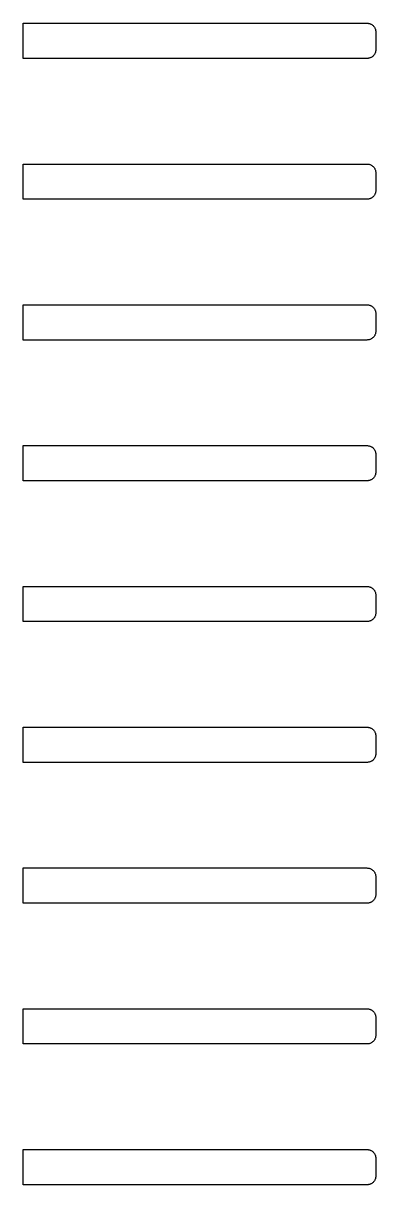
# Model space of a CAD drawing. Header units: metres. Extents: x -163 to 163, y -163 to 163.
# Drawn here: x 5.97 to 18, y 37.2 to 76.8 of the extents above; entities that cross this region are included whole.
import ezdxf

# ---------------------------------------------------------------- set-up
doc = ezdxf.new("R2010")
doc.units = ezdxf.units.M

msp = doc.modelspace()

# ---------------------------------------------------------------- linework, layer by layer
for p, q in [((5.97498, 75.601), (5.97498, 76.801)), ((5.97498, 76.801), (17.701, 76.801)), ((17.701, 76.801), (17.7199, 76.8004)), ((17.7199, 76.8004), (17.7386, 76.7987)), ((17.7386, 76.7987), (17.7572, 76.7957)), ((17.7572, 76.7957), (17.7757, 76.7916)), ((17.7757, 76.7916), (17.7937, 76.7864)), ((17.7937, 76.7864), (17.8115, 76.78)), ((17.8115, 76.78), (17.8288, 76.7725)), ((17.8288, 76.7725), (17.8456, 76.7639)), ((17.8456, 76.7639), (17.8618, 76.7543)), ((17.8618, 76.7543), (17.8774, 76.7437)), ((17.8774, 76.7437), (17.8923, 76.7322)), ((17.8923, 76.7322), (17.9064, 76.7197)), ((17.9064, 76.7197), (17.9197, 76.7064)), ((17.9197, 76.7064), (17.9322, 76.6923)), ((17.9322, 76.6923), (17.9437, 76.6774)), ((17.9437, 76.6774), (17.9543, 76.6618)), ((17.9543, 76.6618), (17.9639, 76.6456)), ((17.9639, 76.6456), (17.9725, 76.6288)), ((17.9725, 76.6288), (17.98, 76.6115)), ((17.98, 76.6115), (17.9864, 76.5938)), ((17.9864, 76.5938), (17.9916, 76.5757)), ((17.9916, 76.5757), (17.9957, 76.5573)), ((17.9957, 76.5573), (17.9987, 76.5386)), ((17.9987, 76.5386), (18.0004, 76.5199)), ((18.0004, 76.5199), (18.001, 76.501)), ((18.001, 76.501), (18.001, 75.901)), ((17.8456, 75.6382), (17.8288, 75.6296)), ((17.8618, 75.6478), (17.8456, 75.6382)), ((17.8774, 75.6583), (17.8618, 75.6478)), ((17.8923, 75.6699), (17.8774, 75.6583)), ((17.9064, 75.6824), (17.8923, 75.6699)), ((17.9197, 75.6957), (17.9064, 75.6824)), ((17.9322, 75.7098), (17.9197, 75.6957)), ((17.9437, 75.7247), (17.9322, 75.7098)), ((17.9543, 75.7403), (17.9437, 75.7247)), ((17.9639, 75.7565), (17.9543, 75.7403)), ((17.9725, 75.7733), (17.9639, 75.7565)), ((17.98, 75.7906), (17.9725, 75.7733)), ((17.9864, 75.8083), (17.98, 75.7906)), ((17.9916, 75.8264), (17.9864, 75.8083)), ((17.9957, 75.8448), (17.9916, 75.8264)), ((17.9987, 75.8634), (17.9957, 75.8448)), ((18.0004, 75.8822), (17.9987, 75.8634)), ((18.001, 75.901), (18.0004, 75.8822)), ((17.701, 75.601), (5.97498, 75.601)), ((17.7199, 75.6016), (17.701, 75.601)), ((17.7386, 75.6034), (17.7199, 75.6016)), ((17.7572, 75.6064), (17.7386, 75.6034)), ((17.7757, 75.6105), (17.7572, 75.6064)), ((17.7937, 75.6157), (17.7757, 75.6105)), ((17.8115, 75.6221), (17.7937, 75.6157)), ((17.8288, 75.6296), (17.8115, 75.6221)), ((5.97498, 70.801), (5.97498, 72.001)), ((5.97498, 72.001), (17.701, 72.001)), ((17.701, 72.001), (17.7199, 72.0004)), ((17.7199, 72.0004), (17.7386, 71.9987)), ((17.7386, 71.9987), (17.7572, 71.9957)), ((17.7572, 71.9957), (17.7757, 71.9916)), ((17.7757, 71.9916), (17.7937, 71.9864)), ((17.7937, 71.9864), (17.8115, 71.98)), ((17.8115, 71.98), (17.8288, 71.9725)), ((17.8288, 71.9725), (17.8456, 71.9639)), ((17.8456, 71.9639), (17.8618, 71.9543)), ((17.8618, 71.9543), (17.8774, 71.9437)), ((17.8774, 71.9437), (17.8923, 71.9322)), ((17.8923, 71.9322), (17.9064, 71.9197)), ((17.9064, 71.9197), (17.9197, 71.9064)), ((17.9197, 71.9064), (17.9322, 71.8923)), ((17.9322, 71.8923), (17.9437, 71.8774)), ((17.9437, 71.8774), (17.9543, 71.8618)), ((17.9543, 71.8618), (17.9639, 71.8456)), ((17.9639, 71.8456), (17.9725, 71.8288)), ((17.9725, 71.8288), (17.98, 71.8115)), ((17.98, 71.8115), (17.9864, 71.7937)), ((17.9864, 71.7937), (17.9916, 71.7757)), ((17.9916, 71.7757), (17.9957, 71.7573)), ((17.9957, 71.7573), (17.9987, 71.7386)), ((17.9987, 71.7386), (18.0004, 71.7199)), ((18.0004, 71.7199), (18.001, 71.701)), ((18.001, 71.701), (18.001, 71.101)), ((17.9197, 70.8957), (17.9064, 70.8824)), ((17.9322, 70.9098), (17.9197, 70.8957)), ((17.9437, 70.9247), (17.9322, 70.9098)), ((17.9543, 70.9403), (17.9437, 70.9247)), ((17.9639, 70.9565), (17.9543, 70.9403)), ((17.9725, 70.9733), (17.9639, 70.9565)), ((17.98, 70.9906), (17.9725, 70.9733)), ((17.9864, 71.0083), (17.98, 70.9906)), ((17.9916, 71.0264), (17.9864, 71.0083)), ((17.9957, 71.0448), (17.9916, 71.0264)), ((17.9987, 71.0634), (17.9957, 71.0448)), ((18.0004, 71.0822), (17.9987, 71.0634)), ((18.001, 71.101), (18.0004, 71.0822)), ((17.701, 70.801), (5.97498, 70.801)), ((17.7199, 70.8016), (17.701, 70.801)), ((17.7386, 70.8034), (17.7199, 70.8016)), ((17.7572, 70.8064), (17.7386, 70.8034)), ((17.7757, 70.8105), (17.7572, 70.8064)), ((17.7937, 70.8157), (17.7757, 70.8105)), ((17.8115, 70.8221), (17.7937, 70.8157)), ((17.8288, 70.8296), (17.8115, 70.8221)), ((17.8456, 70.8382), (17.8288, 70.8296)), ((17.8618, 70.8477), (17.8456, 70.8382)), ((17.8774, 70.8583), (17.8618, 70.8477)), ((17.8923, 70.8699), (17.8774, 70.8583)), ((17.9064, 70.8824), (17.8923, 70.8699)), ((5.97498, 66.001), (5.97498, 67.201)), ((5.97498, 67.201), (17.701, 67.201)), ((17.701, 67.201), (17.7199, 67.2005)), ((17.7199, 67.2005), (17.7386, 67.1987)), ((17.7386, 67.1987), (17.7572, 67.1957)), ((17.7572, 67.1957), (17.7757, 67.1916)), ((17.7757, 67.1916), (17.7937, 67.1864)), ((17.7937, 67.1864), (17.8115, 67.18)), ((17.8115, 67.18), (17.8288, 67.1725)), ((17.8288, 67.1725), (17.8456, 67.1639)), ((17.8456, 67.1639), (17.8618, 67.1543)), ((17.8618, 67.1543), (17.8774, 67.1438)), ((17.8774, 67.1438), (17.8923, 67.1322)), ((17.8923, 67.1322), (17.9064, 67.1197)), ((17.9064, 67.1197), (17.9197, 67.1064)), ((17.9197, 67.1064), (17.9322, 67.0923)), ((17.9322, 67.0923), (17.9437, 67.0774)), ((17.9437, 67.0774), (17.9543, 67.0618)), ((17.9543, 67.0618), (17.9639, 67.0456)), ((17.9639, 67.0456), (17.9725, 67.0288)), ((17.9725, 67.0288), (17.98, 67.0115)), ((17.98, 67.0115), (17.9864, 66.9937)), ((17.9864, 66.9937), (17.9916, 66.9756)), ((17.9916, 66.9756), (17.9957, 66.9573)), ((17.9957, 66.9573), (17.9987, 66.9386)), ((17.9987, 66.9386), (18.0004, 66.9199)), ((18.0004, 66.9199), (18.001, 66.901)), ((18.001, 66.901), (18.001, 66.301)), ((17.9543, 66.1403), (17.9437, 66.1247)), ((17.9639, 66.1565), (17.9543, 66.1403)), ((17.9725, 66.1733), (17.9639, 66.1565)), ((17.98, 66.1906), (17.9725, 66.1733)), ((17.9864, 66.2083), (17.98, 66.1906)), ((17.9916, 66.2264), (17.9864, 66.2083)), ((17.9957, 66.2448), (17.9916, 66.2264)), ((17.9987, 66.2634), (17.9957, 66.2448)), ((18.0004, 66.2822), (17.9987, 66.2634)), ((18.001, 66.301), (18.0004, 66.2822)), ((17.701, 66.001), (5.97498, 66.001)), ((17.7199, 66.0016), (17.701, 66.001)), ((17.7386, 66.0034), (17.7199, 66.0016)), ((17.7572, 66.0064), (17.7386, 66.0034)), ((17.7757, 66.0105), (17.7572, 66.0064)), ((17.7937, 66.0157), (17.7757, 66.0105)), ((17.8115, 66.0221), (17.7937, 66.0157)), ((17.8288, 66.0296), (17.8115, 66.0221)), ((17.8456, 66.0381), (17.8288, 66.0296)), ((17.8618, 66.0477), (17.8456, 66.0381)), ((17.8774, 66.0583), (17.8618, 66.0477)), ((17.8923, 66.0699), (17.8774, 66.0583)), ((17.9064, 66.0824), (17.8923, 66.0699)), ((17.9197, 66.0957), (17.9064, 66.0824)), ((17.9322, 66.1098), (17.9197, 66.0957)), ((17.9437, 66.1247), (17.9322, 66.1098)), ((5.97498, 61.201), (5.97498, 62.401)), ((5.97498, 62.401), (17.701, 62.401)), ((17.701, 62.401), (17.7199, 62.4005)), ((17.7199, 62.4005), (17.7386, 62.3987)), ((17.7386, 62.3987), (17.7572, 62.3957)), ((17.7572, 62.3957), (17.7757, 62.3916)), ((17.7757, 62.3916), (17.7937, 62.3864)), ((17.7937, 62.3864), (17.8115, 62.38)), ((17.8115, 62.38), (17.8288, 62.3725)), ((17.8288, 62.3725), (17.8456, 62.3639)), ((17.8456, 62.3639), (17.8618, 62.3543)), ((17.8618, 62.3543), (17.8774, 62.3438)), ((17.8774, 62.3438), (17.8923, 62.3322)), ((17.8923, 62.3322), (17.9064, 62.3197)), ((17.9064, 62.3197), (17.9197, 62.3064)), ((17.9197, 62.3064), (17.9322, 62.2923)), ((17.9322, 62.2923), (17.9437, 62.2774)), ((17.9437, 62.2774), (17.9543, 62.2618)), ((17.9543, 62.2618), (17.9639, 62.2456)), ((17.9639, 62.2456), (17.9725, 62.2288)), ((17.9725, 62.2288), (17.98, 62.2115)), ((17.98, 62.2115), (17.9864, 62.1937)), ((17.9864, 62.1937), (17.9916, 62.1756)), ((17.9916, 62.1756), (17.9957, 62.1573)), ((17.9957, 62.1573), (17.9987, 62.1386)), ((17.9987, 62.1386), (18.0004, 62.1199)), ((18.0004, 62.1199), (18.001, 62.101)), ((18.001, 62.101), (18.001, 61.501)), ((17.98, 61.3906), (17.9725, 61.3733)), ((17.9864, 61.4083), (17.98, 61.3906)), ((17.9916, 61.4264), (17.9864, 61.4083)), ((17.9957, 61.4448), (17.9916, 61.4264)), ((17.9987, 61.4634), (17.9957, 61.4448)), ((18.0004, 61.4822), (17.9987, 61.4634)), ((18.001, 61.501), (18.0004, 61.4822)), ((17.701, 61.201), (5.97498, 61.201)), ((17.7199, 61.2016), (17.701, 61.201)), ((17.7386, 61.2034), (17.7199, 61.2016)), ((17.7572, 61.2064), (17.7386, 61.2034)), ((17.7757, 61.2105), (17.7572, 61.2064)), ((17.7937, 61.2157), (17.7757, 61.2105)), ((17.8115, 61.2221), (17.7937, 61.2157)), ((17.8288, 61.2296), (17.8115, 61.2221)), ((17.8456, 61.2381), (17.8288, 61.2296)), ((17.8618, 61.2477), (17.8456, 61.2381)), ((17.8774, 61.2583), (17.8618, 61.2477)), ((17.8923, 61.2699), (17.8774, 61.2583)), ((17.9064, 61.2823), (17.8923, 61.2699)), ((17.9197, 61.2957), (17.9064, 61.2823)), ((17.9322, 61.3098), (17.9197, 61.2957)), ((17.9437, 61.3247), (17.9322, 61.3098)), ((17.9543, 61.3403), (17.9437, 61.3247)), ((17.9639, 61.3565), (17.9543, 61.3403)), ((17.9725, 61.3733), (17.9639, 61.3565)), ((5.97498, 56.401), (5.97498, 57.601)), ((5.97498, 57.601), (17.701, 57.601)), ((17.701, 57.601), (17.7199, 57.6004)), ((17.7199, 57.6004), (17.7386, 57.5987)), ((17.7386, 57.5987), (17.7572, 57.5957)), ((17.7572, 57.5957), (17.7757, 57.5916)), ((17.7757, 57.5916), (17.7937, 57.5863)), ((17.7937, 57.5863), (17.8115, 57.58)), ((17.8115, 57.58), (17.8288, 57.5725)), ((17.8288, 57.5725), (17.8456, 57.5639)), ((17.8456, 57.5639), (17.8618, 57.5543)), ((17.8618, 57.5543), (17.8774, 57.5437)), ((17.8774, 57.5437), (17.8923, 57.5322)), ((17.8923, 57.5322), (17.9064, 57.5197)), ((17.9064, 57.5197), (17.9197, 57.5064)), ((17.9197, 57.5064), (17.9322, 57.4923)), ((17.9322, 57.4923), (17.9437, 57.4774)), ((17.9437, 57.4774), (17.9543, 57.4618)), ((17.9543, 57.4618), (17.9639, 57.4456)), ((17.9639, 57.4456), (17.9725, 57.4288)), ((17.9725, 57.4288), (17.98, 57.4115)), ((17.98, 57.4115), (17.9864, 57.3937)), ((17.9864, 57.3937), (17.9916, 57.3756)), ((17.9916, 57.3756), (17.9957, 57.3573)), ((17.9957, 57.3573), (17.9987, 57.3386)), ((17.9987, 57.3386), (18.0004, 57.3199)), ((18.0004, 57.3199), (18.001, 57.301)), ((18.001, 57.301), (18.001, 56.701)), ((17.9957, 56.6448), (17.9916, 56.6264)), ((17.9987, 56.6634), (17.9957, 56.6448)), ((18.0004, 56.6822), (17.9987, 56.6634)), ((18.001, 56.701), (18.0004, 56.6822)), ((17.701, 56.401), (5.97498, 56.401)), ((17.7199, 56.4016), (17.701, 56.401)), ((17.7386, 56.4034), (17.7199, 56.4016)), ((17.7572, 56.4064), (17.7386, 56.4034)), ((17.7757, 56.4105), (17.7572, 56.4064)), ((17.7937, 56.4157), (17.7757, 56.4105)), ((17.8115, 56.4221), (17.7937, 56.4157)), ((17.8288, 56.4296), (17.8115, 56.4221)), ((17.8456, 56.4382), (17.8288, 56.4296)), ((17.8618, 56.4477), (17.8456, 56.4382)), ((17.8774, 56.4583), (17.8618, 56.4477)), ((17.8923, 56.4699), (17.8774, 56.4583)), ((17.9064, 56.4823), (17.8923, 56.4699)), ((17.9197, 56.4957), (17.9064, 56.4823)), ((17.9322, 56.5098), (17.9197, 56.4957)), ((17.9437, 56.5247), (17.9322, 56.5098)), ((17.9543, 56.5403), (17.9437, 56.5247)), ((17.9639, 56.5565), (17.9543, 56.5403)), ((17.9725, 56.5733), (17.9639, 56.5565)), ((17.98, 56.5906), (17.9725, 56.5733)), ((17.9864, 56.6083), (17.98, 56.5906)), ((17.9916, 56.6264), (17.9864, 56.6083)), ((5.97498, 51.601), (5.97498, 52.801)), ((5.97498, 52.801), (17.701, 52.801)), ((17.701, 52.801), (17.7199, 52.8004)), ((17.7199, 52.8004), (17.7386, 52.7987)), ((17.7386, 52.7987), (17.7572, 52.7957)), ((17.7572, 52.7957), (17.7757, 52.7916)), ((17.7757, 52.7916), (17.7937, 52.7864)), ((17.7937, 52.7864), (17.8115, 52.78)), ((17.8115, 52.78), (17.8288, 52.7725)), ((17.8288, 52.7725), (17.8456, 52.7639)), ((17.8456, 52.7639), (17.8618, 52.7543)), ((17.8618, 52.7543), (17.8774, 52.7437)), ((17.8774, 52.7437), (17.8923, 52.7322)), ((17.8923, 52.7322), (17.9064, 52.7197)), ((17.9064, 52.7197), (17.9197, 52.7064)), ((17.9197, 52.7064), (17.9322, 52.6923)), ((17.9322, 52.6923), (17.9437, 52.6774)), ((17.9437, 52.6774), (17.9543, 52.6618)), ((17.9543, 52.6618), (17.9639, 52.6456)), ((17.9639, 52.6456), (17.9725, 52.6288)), ((17.9725, 52.6288), (17.98, 52.6115)), ((17.98, 52.6115), (17.9864, 52.5938)), ((17.9864, 52.5938), (17.9916, 52.5757)), ((17.9916, 52.5757), (17.9957, 52.5573)), ((17.9957, 52.5573), (17.9987, 52.5386)), ((17.9987, 52.5386), (18.0004, 52.5199)), ((18.0004, 52.5199), (18.001, 52.501)), ((18.001, 52.501), (18.001, 51.901)), ((18.0004, 51.8822), (17.9987, 51.8634)), ((18.001, 51.901), (18.0004, 51.8822)), ((17.701, 51.601), (5.97498, 51.601)), ((17.7199, 51.6016), (17.701, 51.601)), ((17.7386, 51.6034), (17.7199, 51.6016)), ((17.7572, 51.6064), (17.7386, 51.6034)), ((17.7757, 51.6105), (17.7572, 51.6064)), ((17.7937, 51.6157), (17.7757, 51.6105)), ((17.8115, 51.6221), (17.7937, 51.6157)), ((17.8288, 51.6296), (17.8115, 51.6221)), ((17.8456, 51.6382), (17.8288, 51.6296)), ((17.8618, 51.6477), (17.8456, 51.6382)), ((17.8774, 51.6583), (17.8618, 51.6477)), ((17.8923, 51.6699), (17.8774, 51.6583)), ((17.9064, 51.6824), (17.8923, 51.6699)), ((17.9197, 51.6957), (17.9064, 51.6824)), ((17.9322, 51.7098), (17.9197, 51.6957)), ((17.9437, 51.7247), (17.9322, 51.7098)), ((17.9543, 51.7403), (17.9437, 51.7247)), ((17.9639, 51.7565), (17.9543, 51.7403)), ((17.9725, 51.7733), (17.9639, 51.7565)), ((17.98, 51.7906), (17.9725, 51.7733)), ((17.9864, 51.8083), (17.98, 51.7906)), ((17.9916, 51.8264), (17.9864, 51.8083)), ((17.9957, 51.8448), (17.9916, 51.8264)), ((17.9987, 51.8634), (17.9957, 51.8448)), ((5.97498, 46.801), (5.97498, 48.001)), ((5.97498, 48.001), (17.701, 48.001)), ((17.701, 48.001), (17.7199, 48.0004)), ((17.7199, 48.0004), (17.7386, 47.9987)), ((17.7386, 47.9987), (17.7572, 47.9957)), ((17.7572, 47.9957), (17.7757, 47.9916)), ((17.7757, 47.9916), (17.7937, 47.9864)), ((17.7937, 47.9864), (17.8115, 47.98)), ((17.8115, 47.98), (17.8288, 47.9725)), ((17.8288, 47.9725), (17.8456, 47.9639)), ((17.8456, 47.9639), (17.8618, 47.9543)), ((17.8618, 47.9543), (17.8774, 47.9437)), ((17.8774, 47.9437), (17.8923, 47.9322)), ((17.8923, 47.9322), (17.9064, 47.9197)), ((17.9064, 47.9197), (17.9197, 47.9064)), ((17.9197, 47.9064), (17.9322, 47.8923)), ((17.9322, 47.8923), (17.9437, 47.8774)), ((17.9437, 47.8774), (17.9543, 47.8618)), ((17.9543, 47.8618), (17.9639, 47.8456)), ((17.9639, 47.8456), (17.9725, 47.8288)), ((17.9725, 47.8288), (17.98, 47.8115)), ((17.98, 47.8115), (17.9864, 47.7937)), ((17.9864, 47.7937), (17.9916, 47.7757)), ((17.9916, 47.7757), (17.9957, 47.7572)), ((17.9957, 47.7572), (17.9987, 47.7386)), ((17.9987, 47.7386), (18.0004, 47.7199)), ((18.0004, 47.7199), (18.001, 47.701)), ((18.001, 47.701), (18.001, 47.101)), ((17.701, 46.801), (5.97498, 46.801)), ((17.7199, 46.8016), (17.701, 46.801)), ((17.7386, 46.8034), (17.7199, 46.8016)), ((17.7572, 46.8064), (17.7386, 46.8034)), ((17.7757, 46.8105), (17.7572, 46.8064)), ((17.7937, 46.8157), (17.7757, 46.8105)), ((17.8115, 46.8221), (17.7937, 46.8157)), ((17.8288, 46.8296), (17.8115, 46.8221)), ((17.8456, 46.8382), (17.8288, 46.8296)), ((17.8618, 46.8477), (17.8456, 46.8382)), ((17.8774, 46.8583), (17.8618, 46.8477)), ((17.8923, 46.8699), (17.8774, 46.8583)), ((17.9064, 46.8824), (17.8923, 46.8699)), ((17.9197, 46.8957), (17.9064, 46.8824)), ((17.9322, 46.9098), (17.9197, 46.8957)), ((17.9437, 46.9247), (17.9322, 46.9098)), ((17.9543, 46.9403), (17.9437, 46.9247)), ((17.9639, 46.9565), (17.9543, 46.9403)), ((17.9725, 46.9733), (17.9639, 46.9565)), ((17.98, 46.9906), (17.9725, 46.9733)), ((17.9864, 47.0083), (17.98, 46.9906)), ((17.9916, 47.0264), (17.9864, 47.0083)), ((17.9957, 47.0448), (17.9916, 47.0264)), ((17.9987, 47.0634), (17.9957, 47.0448)), ((18.0004, 47.0822), (17.9987, 47.0634)), ((18.001, 47.101), (18.0004, 47.0822)), ((5.97498, 42.001), (5.97498, 43.201)), ((5.97498, 43.201), (17.701, 43.201)), ((17.701, 43.201), (17.7199, 43.2005)), ((17.7199, 43.2005), (17.7386, 43.1987)), ((17.7386, 43.1987), (17.7572, 43.1957)), ((17.7572, 43.1957), (17.7757, 43.1916)), ((17.7757, 43.1916), (17.7937, 43.1864)), ((17.7937, 43.1864), (17.8115, 43.18)), ((17.8115, 43.18), (17.8288, 43.1725)), ((17.8288, 43.1725), (17.8456, 43.1639)), ((17.8456, 43.1639), (17.8618, 43.1543)), ((17.8618, 43.1543), (17.8774, 43.1437)), ((17.8774, 43.1437), (17.8923, 43.1322)), ((17.8923, 43.1322), (17.9064, 43.1197)), ((17.9064, 43.1197), (17.9197, 43.1064)), ((17.9197, 43.1064), (17.9322, 43.0923)), ((17.9322, 43.0923), (17.9437, 43.0774)), ((17.9437, 43.0774), (17.9543, 43.0618)), ((17.9543, 43.0618), (17.9639, 43.0456)), ((17.9639, 43.0456), (17.9725, 43.0288)), ((17.9725, 43.0288), (17.98, 43.0115)), ((17.98, 43.0115), (17.9864, 42.9937)), ((17.9864, 42.9937), (17.9916, 42.9756)), ((17.9916, 42.9756), (17.9957, 42.9573)), ((17.9957, 42.9573), (17.9987, 42.9386)), ((17.9987, 42.9386), (18.0004, 42.9199)), ((18.0004, 42.9199), (18.001, 42.901)), ((18.001, 42.901), (18.001, 42.301)), ((17.701, 42.001), (5.97498, 42.001)), ((17.7199, 42.0016), (17.701, 42.001)), ((17.7386, 42.0034), (17.7199, 42.0016)), ((17.7572, 42.0064), (17.7386, 42.0034)), ((17.7757, 42.0105), (17.7572, 42.0064)), ((17.7937, 42.0157), (17.7757, 42.0105)), ((17.8115, 42.0221), (17.7937, 42.0157)), ((17.8288, 42.0296), (17.8115, 42.0221)), ((17.8456, 42.0381), (17.8288, 42.0296)), ((17.8618, 42.0477), (17.8456, 42.0381)), ((17.8774, 42.0583), (17.8618, 42.0477)), ((17.8923, 42.0699), (17.8774, 42.0583)), ((17.9064, 42.0824), (17.8923, 42.0699)), ((17.9197, 42.0957), (17.9064, 42.0824)), ((17.9322, 42.1098), (17.9197, 42.0957)), ((17.9437, 42.1247), (17.9322, 42.1098)), ((17.9543, 42.1403), (17.9437, 42.1247)), ((17.9639, 42.1565), (17.9543, 42.1403)), ((17.9725, 42.1733), (17.9639, 42.1565)), ((17.98, 42.1906), (17.9725, 42.1733)), ((17.9864, 42.2083), (17.98, 42.1906)), ((17.9916, 42.2264), (17.9864, 42.2083)), ((17.9957, 42.2448), (17.9916, 42.2264)), ((17.9987, 42.2634), (17.9957, 42.2448)), ((18.0004, 42.2822), (17.9987, 42.2634)), ((18.001, 42.301), (18.0004, 42.2822)), ((5.97498, 37.201), (5.97498, 38.401)), ((5.97498, 38.401), (17.701, 38.401)), ((17.701, 38.401), (17.7199, 38.4005)), ((17.7199, 38.4005), (17.7386, 38.3987)), ((17.7386, 38.3987), (17.7572, 38.3957)), ((17.7572, 38.3957), (17.7757, 38.3916)), ((17.7757, 38.3916), (17.7937, 38.3864)), ((17.7937, 38.3864), (17.8115, 38.38)), ((17.8115, 38.38), (17.8288, 38.3725)), ((17.8288, 38.3725), (17.8456, 38.3639)), ((17.8456, 38.3639), (17.8618, 38.3543)), ((17.8618, 38.3543), (17.8774, 38.3438)), ((17.8774, 38.3438), (17.8923, 38.3322)), ((17.8923, 38.3322), (17.9064, 38.3197)), ((17.9064, 38.3197), (17.9197, 38.3064)), ((17.9197, 38.3064), (17.9322, 38.2923)), ((17.9322, 38.2923), (17.9437, 38.2774)), ((17.9437, 38.2774), (17.9543, 38.2618)), ((17.9543, 38.2618), (17.9639, 38.2456)), ((17.9639, 38.2456), (17.9725, 38.2288)), ((17.9725, 38.2288), (17.98, 38.2115)), ((17.98, 38.2115), (17.9864, 38.1937)), ((17.9864, 38.1937), (17.9916, 38.1756)), ((17.9916, 38.1756), (17.9957, 38.1573)), ((17.9957, 38.1573), (17.9987, 38.1386)), ((17.9987, 38.1386), (18.0004, 38.1199)), ((18.0004, 38.1199), (18.001, 38.101)), ((18.001, 38.101), (18.001, 37.501)), ((17.8288, 37.2296), (17.8115, 37.2221)), ((17.8456, 37.2381), (17.8288, 37.2296)), ((17.8618, 37.2477), (17.8456, 37.2381)), ((17.8774, 37.2583), (17.8618, 37.2477)), ((17.8923, 37.2699), (17.8774, 37.2583)), ((17.9064, 37.2823), (17.8923, 37.2699)), ((17.9197, 37.2957), (17.9064, 37.2823)), ((17.9322, 37.3098), (17.9197, 37.2957)), ((17.9437, 37.3247), (17.9322, 37.3098)), ((17.9543, 37.3403), (17.9437, 37.3247)), ((17.9639, 37.3565), (17.9543, 37.3403)), ((17.9725, 37.3733), (17.9639, 37.3565)), ((17.98, 37.3906), (17.9725, 37.3733)), ((17.9864, 37.4083), (17.98, 37.3906)), ((17.9916, 37.4264), (17.9864, 37.4083)), ((17.9957, 37.4448), (17.9916, 37.4264)), ((17.9987, 37.4634), (17.9957, 37.4448)), ((18.0004, 37.4822), (17.9987, 37.4634)), ((18.001, 37.501), (18.0004, 37.4822)), ((17.701, 37.201), (5.97498, 37.201)), ((17.7199, 37.2016), (17.701, 37.201)), ((17.7386, 37.2034), (17.7199, 37.2016)), ((17.7572, 37.2064), (17.7386, 37.2034)), ((17.7757, 37.2105), (17.7572, 37.2064)), ((17.7937, 37.2157), (17.7757, 37.2105)), ((17.8115, 37.2221), (17.7937, 37.2157))]:
    msp.add_line(p, q)

doc.saveas('drawing.dxf')
